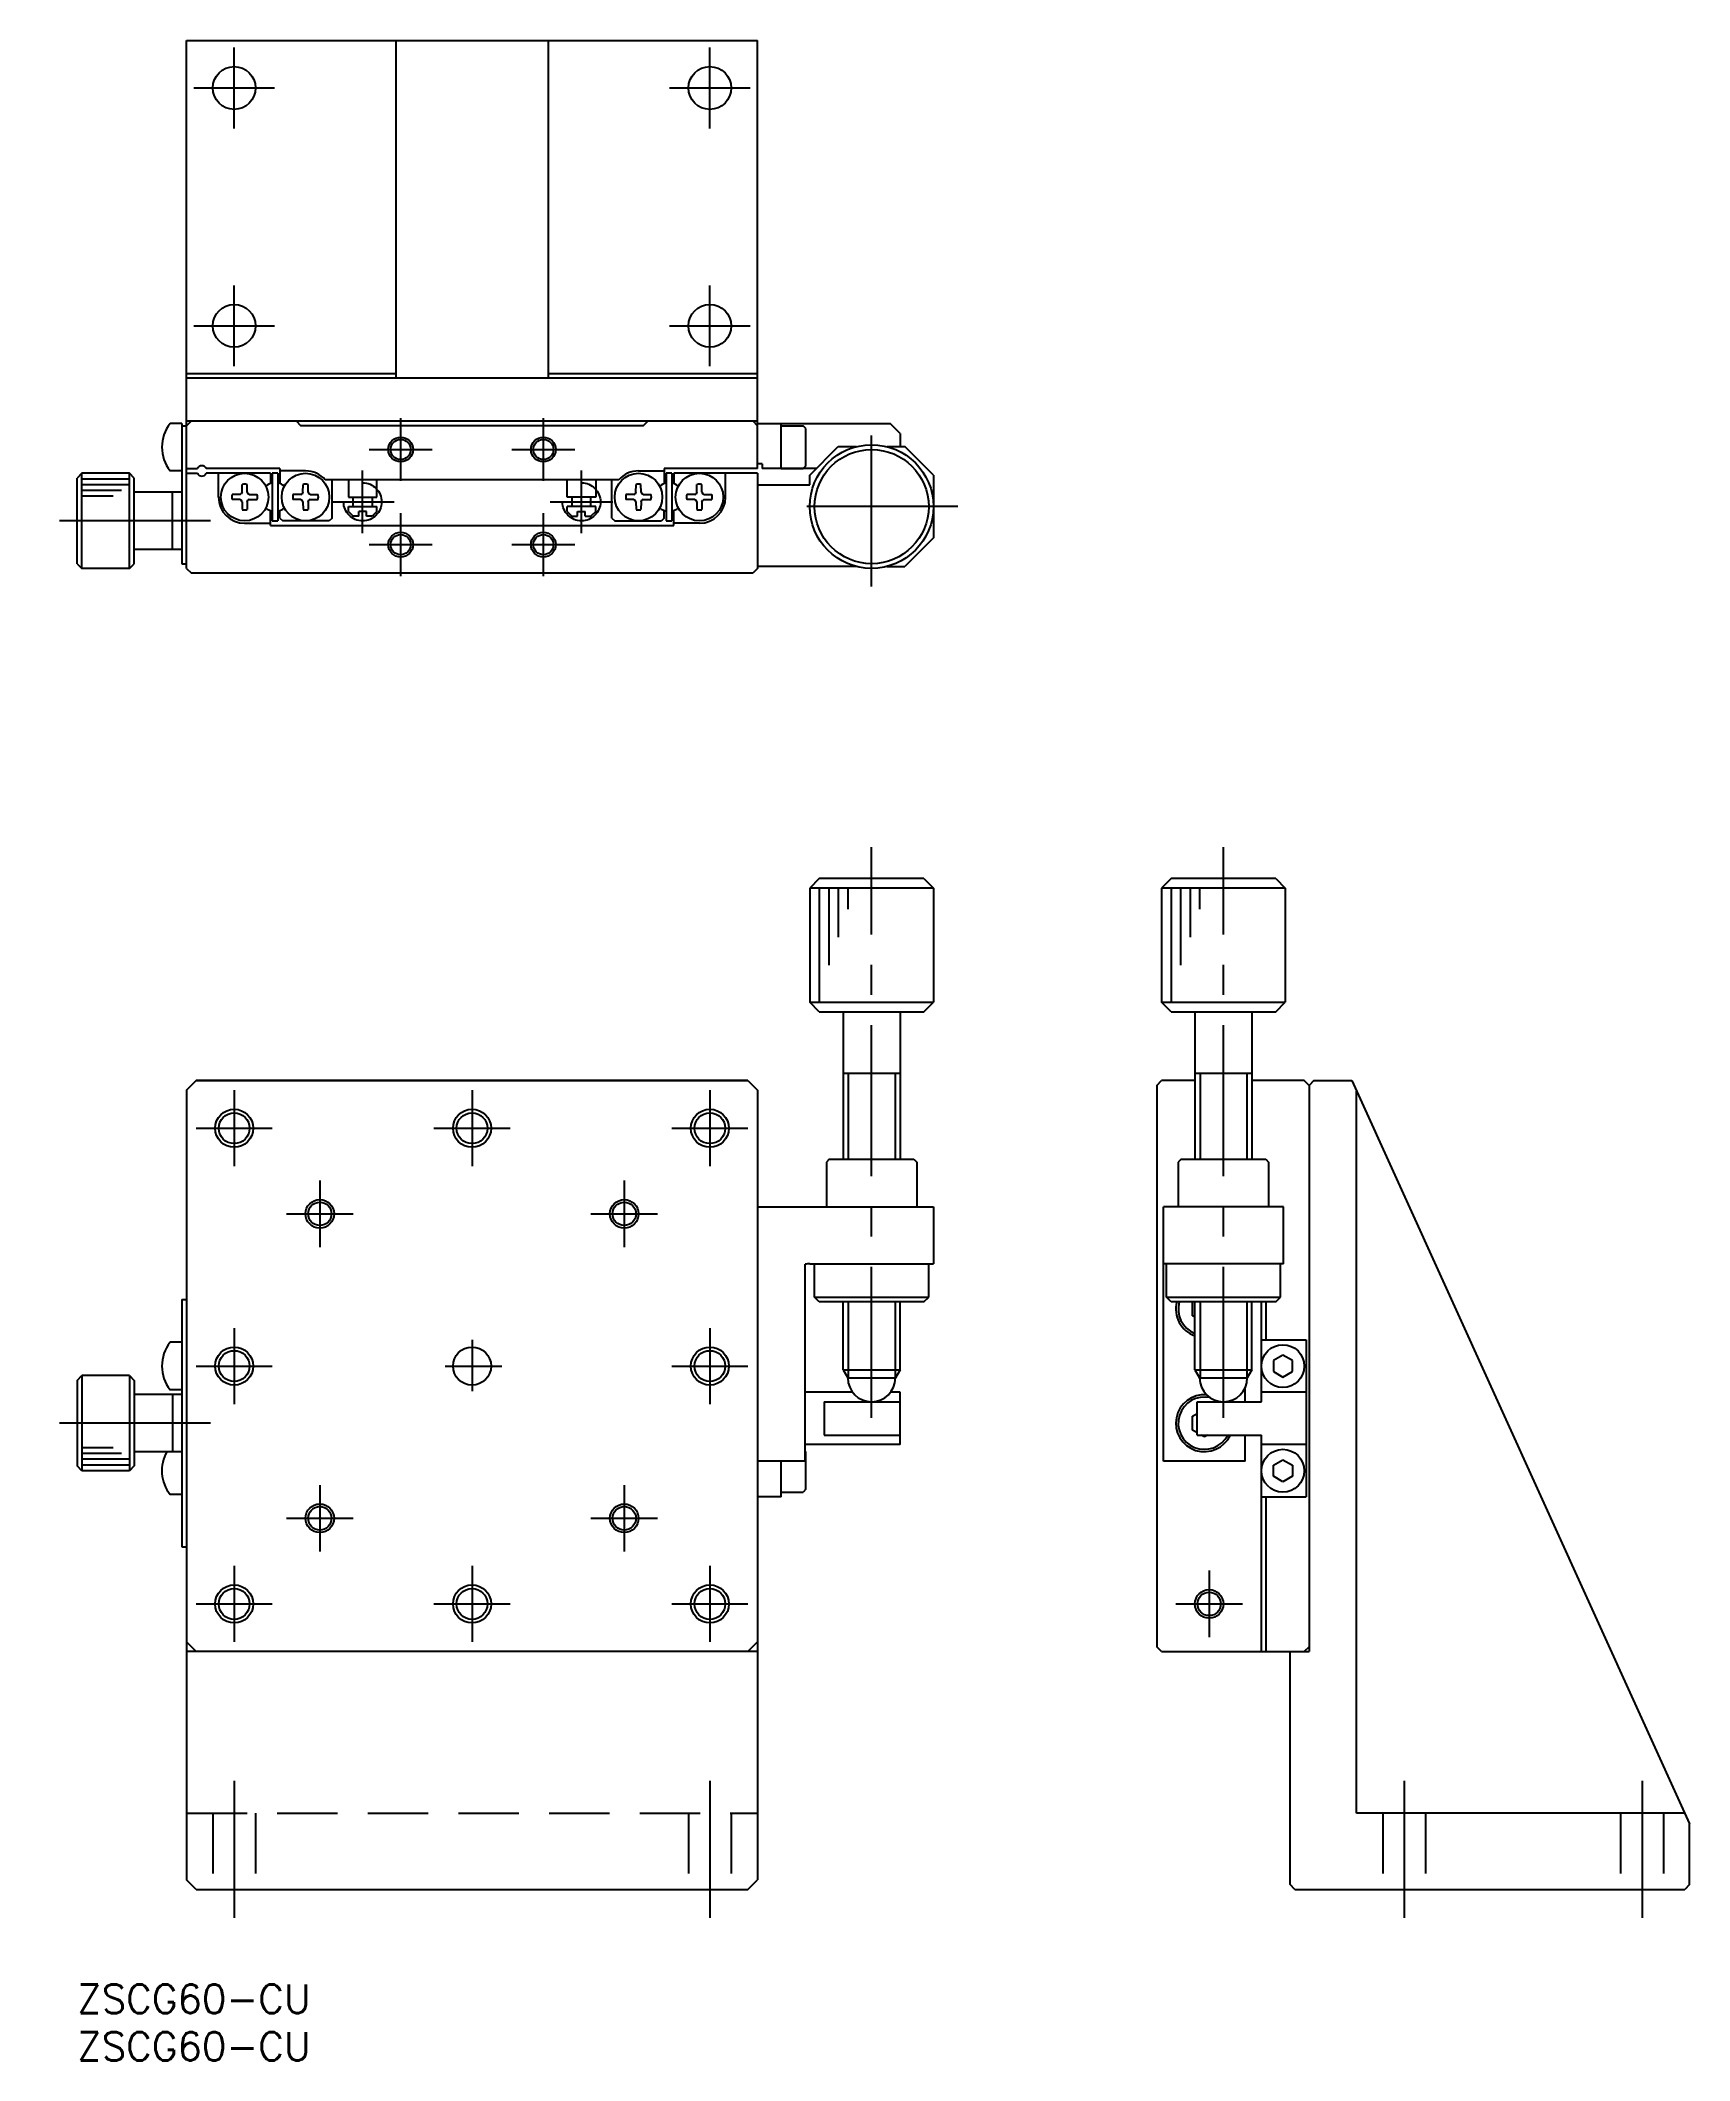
# Model space of a CAD drawing. Extents: x -4 to 169, y -8 to 204.
import ezdxf

# ---------------------------------------------------------------- set-up
doc = ezdxf.new("R2010")
doc.units = 0
doc.header["$LTSCALE"] = 0.5
doc.linetypes.add('CENTER', pattern=[50.8, 31.75, -6.35, 6.35, -6.35])
doc.linetypes.add('DASHED', pattern=[19.05, 12.7, -6.35])
for name, color, linetype in [('MSM_CENTER', 1, 'CENTER'), ('MSM_CONTINUOUS', 7, 'CONTINUOUS'), ('MSM_DASHED', 4, 'DASHED'), ('MSM_NARROW', 5, 'CONTINUOUS'), ('MSM_PART_NUMBER', 7, 'CONTINUOUS')]:
    doc.layers.add(name, color=color, linetype=linetype)
doc.styles.get("Standard").update_dxf_attribs({"font": 'txt.shx', "height": 3, "bigfont": 'bigfont.shx'})

# ---------------------------------------------------------------- blocks, each defined once
blk = doc.blocks.new('*U2')
at = {"layer": 'MSM_PART_NUMBER'}
blk.add_text('ZSCG60-CU', height=3, dxfattribs=at).set_placement((0, -3))
blk = doc.blocks.new('*U3')
at = {"layer": 'MSM_PART_NUMBER'}
blk.add_text('ZSCG60-CU', height=3, dxfattribs=at).set_placement((0, -8))

msp = doc.modelspace()

# ---------------------------------------------------------------- linework, layer by layer
at = {"layer": 'MSM_CENTER'}
for p, q in [((16.5, 195.09), (16.5, 203.59)), ((66.5, 195.09), (66.5, 203.59)), ((12.25, 199.34), (20.75, 199.34)), ((62.25, 199.34), (70.75, 199.34)), ((16.5, 170.09), (16.5, 178.59)), ((66.5, 170.09), (66.5, 178.59)), ((12.25, 174.34), (20.75, 174.34)), ((62.25, 174.34), (70.75, 174.34)), ((34, 158.04), (34, 164.64)), ((49, 158.04), (49, 164.64)), ((83.5, 146.95), (83.5, 163.39)), ((30.7, 161.34), (37.3, 161.34)), ((45.7, 161.34), (52.3, 161.34)), ((30, 152.54), (30, 159.14)), ((53, 152.54), (53, 159.14)), ((26.7, 155.84), (33.3, 155.84)), ((49.7, 155.84), (56.3, 155.84)), ((92.55, 155.34), (75.04, 155.34)), ((14.02, 153.84), (-3.87, 153.84)), ((34, 148.04), (34, 154.64)), ((49, 148.04), (49, 154.64)), ((30.7, 151.34), (37.3, 151.34)), ((45.7, 151.34), (52.3, 151.34)), ((83.5, 59.56), (83.5, 119.56)), ((120.48, 59.56), (120.48, 119.56)), ((16.5, 94), (16.5, 86)), ((41.5, 94), (41.5, 86)), ((66.5, 94), (66.5, 86)), ((12.5, 90), (20.5, 90)), ((37.5, 90), (45.5, 90)), ((62.5, 90), (70.5, 90)), ((25.5, 84.5), (25.5, 77.5)), ((57.5, 84.5), (57.5, 77.5)), ((22, 81), (29, 81)), ((54, 81), (61, 81)), ((16.5, 69), (16.5, 61)), ((66.5, 69), (66.5, 61)), ((41.5, 67.75), (41.5, 62.35)), ((12.5, 65), (20.5, 65)), ((38.68, 65), (44.63, 65)), ((62.5, 65), (70.5, 65)), ((14.02, 59), (-3.87, 59)), ((25.5, 52.5), (25.5, 45.5)), ((57.5, 52.5), (57.5, 45.5)), ((22, 49), (29, 49)), ((54, 49), (61, 49)), ((16.5, 44), (16.5, 36)), ((41.5, 44), (41.5, 36)), ((66.5, 44), (66.5, 36)), ((118.98, 43.5), (118.98, 36.5)), ((12.5, 40), (20.5, 40)), ((37.5, 40), (45.5, 40)), ((62.5, 40), (70.5, 40)), ((115.48, 40), (122.48, 40)), ((16.5, 21.4), (16.5, 7)), ((66.5, 21.4), (66.5, 7)), ((139.48, 21.4), (139.48, 7)), ((164.48, 21.4), (164.48, 7))]:
    msp.add_line(p, q, dxfattribs=at)
at = {"layer": 'MSM_CONTINUOUS'}
for p, q in [((11.5, 204.34), (71.5, 204.34)), ((11.5, 148.84), (11.5, 204.34)), ((33.5, 204.34), (33.5, 168.84)), ((49.5, 204.34), (49.5, 168.84)), ((71.5, 162.34), (71.5, 204.34)), ((11.5, 169.34), (33.5, 169.34)), ((71.5, 168.84), (11.5, 168.84)), ((49.5, 169.34), (71.5, 169.34)), ((11, 164.09), (9.78, 164.09)), ((11, 164.09), (11, 149.34)), ((11, 163.84), (11.5, 163.84)), ((11.5, 164.34), (71.5, 164.34)), ((12, 164.34), (11.5, 163.84)), ((23, 164.34), (23.5, 163.84)), ((59.5, 163.84), (23.5, 163.84)), ((59.5, 163.84), (60, 164.34)), ((71, 164.34), (71.5, 163.84)), ((85.5, 164.04), (71.5, 164.04)), ((71.5, 159.34), (71.5, 164.04)), ((74, 159.34), (74, 164.04)), ((74, 163.84), (76.3, 163.84)), ((76.6, 163.54), (76.3, 163.84)), ((76.6, 159.64), (76.6, 163.54)), ((86.5, 163.04), (85.5, 164.04)), ((77, 158.64), (80, 161.64)), ((80, 161.64), (81.9, 161.64)), ((85.1, 161.64), (87, 161.64)), ((86.5, 163.04), (86.5, 161.64)), ((90, 158.64), (87, 161.64)), ((11.5, 159.34), (12.64, 159.34)), ((21.3, 159.34), (13.56, 159.34)), ((21.3, 159.34), (21.3, 157.75)), ((71.5, 159.34), (61.7, 159.34)), ((61.7, 159.34), (61.7, 157.75)), ((72, 159.84), (71.5, 159.84)), ((72, 159.84), (72, 159.34)), ((77.7, 159.34), (72, 159.34)), ((74, 159.34), (76.3, 159.34)), ((76.6, 159.64), (76.3, 159.34)), ((0.5, 158.84), (0, 158.34)), ((0, 149.34), (0, 158.34)), ((5.5, 158.84), (0.5, 158.84)), ((0.5, 148.84), (0.5, 158.84)), ((6, 158.34), (5.5, 158.84)), ((5.5, 148.84), (5.5, 158.84)), ((6, 149.34), (6, 158.34)), ((11, 159.09), (9.78, 159.09)), ((11.5, 158.84), (12.64, 158.84)), ((20.3, 158.84), (13.56, 158.84)), ((14.85, 156.34), (14.85, 158.84)), ((17.33, 156.84), (17.34, 157.67)), ((17.87, 156.84), (17.86, 157.67)), ((20.3, 158.84), (20.3, 157.75)), ((20.5, 158.84), (20.5, 153.84)), ((21.1, 158.84), (20.5, 158.84)), ((21.1, 158.84), (21.1, 153.84)), ((24, 159.09), (21.3, 159.09)), ((23.73, 156.84), (23.74, 157.67)), ((24.27, 156.84), (24.26, 157.67)), ((56.92, 158.14), (26.08, 158.14)), ((26.8, 154.14), (26.8, 158.14)), ((28.5, 158.14), (28.5, 156.34)), ((31.5, 156.34), (31.5, 158.14)), ((51.5, 156.34), (51.5, 158.14)), ((54.5, 158.14), (54.5, 156.34)), ((56.2, 154.14), (56.2, 158.14)), ((58.73, 156.84), (58.74, 157.67)), ((59, 159.09), (61.7, 159.09)), ((59.27, 156.84), (59.26, 157.67)), ((61.9, 158.84), (61.9, 153.84)), ((62.5, 158.84), (61.9, 158.84)), ((62.5, 158.84), (62.5, 153.84)), ((71.5, 158.84), (62.7, 158.84)), ((62.7, 158.84), (62.7, 157.75)), ((65.13, 156.84), (65.14, 157.67)), ((65.67, 156.84), (65.66, 157.67)), ((68.15, 156.34), (68.15, 158.84)), ((71.5, 158.84), (71.5, 148.84)), ((71.5, 157.64), (77, 157.64)), ((77, 157.64), (77, 158.64)), ((90, 158.64), (90, 152.04)), ((11, 156.84), (6, 156.84)), ((10, 150.84), (10, 156.84)), ((17.12, 156.62), (16.28, 156.6)), ((17.12, 156.07), (16.28, 156.08)), ((17.12, 156.62), (17.25, 156.68)), ((17.12, 156.07), (17.25, 156.01)), ((17.33, 156.84), (17.25, 156.68)), ((17.33, 155.84), (17.25, 156.01)), ((17.33, 155.84), (17.34, 155.02)), ((17.87, 155.84), (17.86, 155.02)), ((17.87, 156.84), (17.95, 156.68)), ((17.87, 155.84), (17.95, 156.01)), ((18.08, 156.62), (17.95, 156.68)), ((18.08, 156.07), (17.95, 156.01)), ((18.08, 156.62), (18.92, 156.6)), ((18.08, 156.07), (18.92, 156.08)), ((23.52, 156.62), (22.68, 156.6)), ((23.52, 156.07), (22.68, 156.08)), ((23.52, 156.62), (23.65, 156.68)), ((23.52, 156.07), (23.65, 156.01)), ((23.73, 156.84), (23.65, 156.68)), ((23.73, 155.84), (23.65, 156.01)), ((23.73, 155.84), (23.74, 155.02)), ((24.27, 155.84), (24.26, 155.02)), ((24.27, 156.84), (24.35, 156.68)), ((24.27, 155.84), (24.35, 156.01)), ((24.48, 156.62), (24.35, 156.68)), ((24.48, 156.07), (24.35, 156.01)), ((24.48, 156.62), (25.32, 156.6)), ((24.48, 156.07), (25.32, 156.08)), ((28.5, 156.34), (31.5, 156.34)), ((28.5, 155.34), (31.5, 155.34)), ((28.5, 154.84), (28.5, 155.34)), ((29, 155.34), (29, 156.34)), ((31, 156.34), (31, 155.34)), ((31.5, 154.84), (31.5, 155.34)), ((54.5, 156.34), (51.5, 156.34)), ((54.5, 155.34), (51.5, 155.34)), ((51.5, 154.84), (51.5, 155.34)), ((52, 156.34), (52, 155.34)), ((54, 155.34), (54, 156.34)), ((54.5, 154.84), (54.5, 155.34)), ((58.52, 156.62), (57.68, 156.6)), ((58.52, 156.07), (57.68, 156.08)), ((58.52, 156.62), (58.65, 156.68)), ((58.52, 156.07), (58.65, 156.01)), ((58.73, 156.84), (58.65, 156.68)), ((58.73, 155.84), (58.65, 156.01)), ((58.73, 155.84), (58.74, 155.02)), ((59.27, 155.84), (59.26, 155.02)), ((59.27, 156.84), (59.35, 156.68)), ((59.27, 155.84), (59.35, 156.01)), ((59.48, 156.62), (59.35, 156.68)), ((59.48, 156.07), (59.35, 156.01)), ((59.48, 156.62), (60.32, 156.6)), ((59.48, 156.07), (60.32, 156.08)), ((64.92, 156.62), (64.08, 156.6)), ((64.92, 156.07), (64.08, 156.08)), ((64.92, 156.62), (65.05, 156.68)), ((64.92, 156.07), (65.05, 156.01)), ((65.13, 156.84), (65.05, 156.68)), ((65.13, 155.84), (65.05, 156.01)), ((65.13, 155.84), (65.14, 155.02)), ((65.67, 155.84), (65.66, 155.02)), ((65.67, 156.84), (65.75, 156.68)), ((65.67, 155.84), (65.75, 156.01)), ((65.88, 156.62), (65.75, 156.68)), ((65.88, 156.07), (65.75, 156.01)), ((65.88, 156.62), (66.72, 156.6)), ((65.88, 156.07), (66.72, 156.08)), ((17.6, 153.59), (20.3, 153.59)), ((20.3, 153.34), (20.3, 154.93)), ((20.3, 153.34), (62.7, 153.34)), ((20.5, 153.84), (21.1, 153.84)), ((21.3, 154.14), (21.3, 154.93)), ((21.3, 154.14), (21.6, 153.84)), ((26.5, 153.84), (21.6, 153.84)), ((26.8, 154.14), (26.5, 153.84)), ((28.5, 154.84), (29, 154.34)), ((29.6, 154.34), (29, 154.34)), ((29.6, 154.34), (29.6, 154.84)), ((30.4, 154.84), (29.6, 154.84)), ((30.4, 154.34), (30.4, 154.84)), ((31, 154.34), (30.4, 154.34)), ((31.5, 154.84), (31, 154.34)), ((51.5, 154.84), (52, 154.34)), ((52, 154.34), (52.6, 154.34)), ((52.6, 154.84), (53.4, 154.84)), ((52.6, 154.34), (52.6, 154.84)), ((53.4, 154.34), (53.4, 154.84)), ((53.4, 154.34), (54, 154.34)), ((54.5, 154.84), (54, 154.34)), ((56.2, 154.14), (56.5, 153.84)), ((56.5, 153.84), (61.4, 153.84)), ((61.7, 154.14), (61.4, 153.84)), ((61.7, 154.14), (61.7, 154.93)), ((61.9, 153.84), (62.5, 153.84)), ((62.7, 153.34), (62.7, 154.93)), ((65.4, 153.59), (62.7, 153.59)), ((11, 150.84), (6, 150.84)), ((90, 152.04), (87, 149.04)), ((0, 149.34), (0.5, 148.84)), ((5.5, 148.84), (0.5, 148.84)), ((5.5, 148.84), (6, 149.34)), ((11, 149.34), (11.5, 149.34)), ((11.5, 148.84), (12, 148.34)), ((71.5, 148.84), (71, 148.34)), ((81.9, 149.04), (71.5, 149.04)), ((85.1, 149.04), (87, 149.04)), ((71, 148.34), (12, 148.34)), ((78, 116.25), (77, 115.25)), ((77, 115.25), (77, 103.25)), ((90, 115.25), (77, 115.25)), ((89, 116.25), (78, 116.25)), ((89, 116.25), (90, 115.25)), ((90, 115.25), (90, 103.25)), ((114.98, 116.25), (113.98, 115.25)), ((126.98, 115.25), (113.98, 115.25)), ((113.98, 115.25), (113.98, 103.25)), ((125.98, 116.25), (114.98, 116.25)), ((125.98, 116.25), (126.98, 115.25)), ((126.98, 115.25), (126.98, 103.25)), ((77, 103.25), (90, 103.25)), ((78, 102.25), (77, 103.25)), ((78, 102.25), (89, 102.25)), ((80.5, 102.25), (80.5, 86.75)), ((86.5, 102.25), (86.5, 86.75)), ((89, 102.25), (90, 103.25)), ((113.98, 103.25), (126.98, 103.25)), ((114.98, 102.25), (113.98, 103.25)), ((114.98, 102.25), (125.98, 102.25)), ((117.48, 102.25), (117.48, 86.75)), ((123.48, 102.25), (123.48, 86.75)), ((125.98, 102.25), (126.98, 103.25)), ((86.5, 95.75), (80.5, 95.75)), ((123.48, 95.75), (117.48, 95.75)), ((11.5, 94), (12.5, 95)), ((12.5, 95), (11.5, 94)), ((11.5, 94), (11.5, 11)), ((70.5, 95), (12.5, 95)), ((12.5, 95), (70.5, 95)), ((70.5, 95), (71.5, 94)), ((70.5, 95), (71.5, 94)), ((71.5, 94), (71.5, 11)), ((71.5, 94), (71.5, 36)), ((113.48, 94.5), (113.98, 95)), ((113.48, 94.5), (113.48, 35.5)), ((117.48, 95), (113.98, 95)), ((128.98, 95), (123.48, 95)), ((128.98, 95), (129.48, 94.5)), ((129.48, 94.5), (128.98, 95)), ((129.98, 95), (129.48, 94.5)), ((129.48, 94.5), (129.48, 35)), ((129.98, 95), (133.98, 95)), ((133.98, 95), (169.48, 16.9)), ((134.48, 18), (134.48, 93.9)), ((79.05, 86.75), (78.75, 86.45)), ((78.75, 86.45), (78.75, 81.75)), ((79.05, 86.75), (87.95, 86.75)), ((87.95, 86.75), (88.25, 86.45)), ((88.25, 86.45), (88.25, 81.75)), ((116.03, 86.75), (115.73, 86.45)), ((115.73, 86.45), (115.73, 81.75)), ((116.03, 86.75), (124.93, 86.75)), ((124.93, 86.75), (125.23, 86.45)), ((125.23, 86.45), (125.23, 81.75)), ((71.5, 81.75), (90, 81.75)), ((90, 81.75), (90, 75.75)), ((114.18, 55), (114.18, 81.75)), ((126.78, 81.75), (114.18, 81.75)), ((126.78, 75.75), (126.78, 81.75)), ((76.5, 55), (76.5, 75.71)), ((77, 75.75), (90, 75.75)), ((77.5, 72.25), (77.5, 75.75)), ((89.5, 72.25), (89.5, 75.75)), ((126.78, 75.75), (114.18, 75.75)), ((114.48, 72.25), (114.48, 75.75)), ((126.48, 72.25), (126.48, 75.75)), ((77.5, 72.25), (89.5, 72.25)), ((78, 71.75), (77.5, 72.25)), ((89, 71.75), (89.5, 72.25)), ((114.48, 72.25), (126.48, 72.25)), ((114.98, 71.75), (114.48, 72.25)), ((125.98, 71.75), (126.48, 72.25)), ((11, 72), (11.5, 72)), ((11, 72), (11, 46)), ((89, 71.75), (78, 71.75)), ((80.5, 64.62), (80.5, 71.75)), ((86.5, 64.62), (86.5, 71.75)), ((125.98, 71.75), (114.98, 71.75)), ((117.23, 71.72), (117.28, 71.75)), ((117.23, 70.28), (117.23, 71.72)), ((117.48, 70.13), (117.23, 70.28)), ((117.48, 64.62), (117.48, 71.75)), ((123.48, 64.62), (123.48, 71.75)), ((124.48, 61.25), (124.48, 71.75)), ((124.98, 67.75), (124.98, 71.75)), ((11, 67.5), (9.78, 67.5)), ((124.48, 67.75), (129.18, 67.75)), ((126.73, 66.15), (125.73, 65.58)), ((127.73, 65.58), (126.73, 66.15)), ((129.18, 67.75), (129.18, 51.25)), ((0, 63.5), (0.5, 64)), ((5.5, 64), (0.5, 64)), ((0.5, 64), (0.5, 54)), ((5.5, 64), (6, 63.5)), ((5.5, 64), (5.5, 54)), ((80.5, 64.62), (86.5, 64.62)), ((80.5, 64.62), (81, 63.75)), ((81, 63.75), (86, 63.75)), ((86.5, 64.62), (86, 63.75)), ((117.48, 64.62), (123.48, 64.62)), ((117.48, 64.62), (117.98, 63.75)), ((117.98, 63.75), (122.98, 63.75)), ((123.48, 64.62), (122.98, 63.75)), ((125.73, 65.58), (125.73, 64.42)), ((125.73, 64.42), (126.73, 63.85)), ((126.73, 63.85), (127.73, 64.42)), ((127.73, 64.42), (127.73, 65.58)), ((0, 63.5), (0, 54.5)), ((6, 63.5), (6, 54.5)), ((11, 62), (6, 62)), ((11, 62.5), (9.78, 62.5)), ((10, 62), (10, 56)), ((81.5, 62.25), (76.5, 62.25)), ((86.5, 62.25), (85.5, 62.25)), ((86.5, 56.75), (86.5, 62.25)), ((122.78, 61.25), (122.78, 62.77)), ((129.18, 62.25), (124.48, 62.25)), ((78.5, 61.25), (86.5, 61.25)), ((78.5, 61.25), (78.5, 57.75)), ((117.23, 59.72), (117.73, 60.01)), ((117.23, 58.28), (117.23, 59.72)), ((117.73, 61.25), (124.48, 61.25)), ((117.73, 57.75), (117.73, 61.25)), ((78.5, 57.75), (86.5, 57.75)), ((117.73, 57.99), (117.23, 58.28)), ((117.73, 57.75), (124.48, 57.75)), ((118.48, 57.56), (118.14, 57.75)), ((118.81, 57.75), (118.48, 57.56)), ((122.78, 55), (122.78, 57.75)), ((124.48, 35), (124.48, 57.75)), ((11, 56), (6, 56)), ((86.5, 56.75), (76.5, 56.75)), ((76.5, 56.05), (76.6, 55.95)), ((76.6, 52.05), (76.6, 55.95)), ((129.18, 56.75), (124.48, 56.75)), ((0.5, 54), (0, 54.5)), ((5.5, 54), (0.5, 54)), ((6, 54.5), (5.5, 54)), ((76.5, 55), (71.5, 55)), ((74, 51.25), (74, 55)), ((122.78, 55), (114.18, 55)), ((125.73, 54.58), (126.73, 55.15)), ((125.73, 53.42), (125.73, 54.58)), ((126.73, 52.85), (125.73, 53.42)), ((126.73, 55.15), (127.73, 54.58)), ((127.73, 53.42), (126.73, 52.85)), ((127.73, 54.58), (127.73, 53.42)), ((11, 51.5), (9.78, 51.5)), ((74, 51.25), (71.5, 51.25)), ((74, 51.75), (76.3, 51.75)), ((76.6, 52.05), (76.3, 51.75)), ((124.48, 51.25), (129.18, 51.25)), ((124.98, 35), (124.98, 51.25)), ((11, 46), (11.5, 46)), ((11.5, 36), (12.5, 35)), ((71.5, 35), (11.5, 35)), ((70.5, 35), (71.5, 36)), ((113.98, 35), (113.48, 35.5)), ((113.98, 35), (129.48, 35)), ((127.48, 10.5), (127.48, 35)), ((129.48, 35.5), (128.98, 35)), ((129.48, 35.5), (128.98, 35)), ((168.98, 18), (134.48, 18)), ((169.48, 10.5), (169.48, 16.9)), ((12.5, 10), (11.5, 11)), ((70.5, 10), (71.5, 11)), ((12.5, 10), (70.5, 10)), ((127.98, 10), (127.48, 10.5)), ((127.98, 10), (168.98, 10)), ((169.48, 10.5), (168.98, 10))]:
    msp.add_line(p, q, dxfattribs=at)
for centre, radius in [((16.5, 199.34), 2.25), ((66.5, 199.34), 2.25), ((16.5, 174.34), 2.25), ((66.5, 174.34), 2.25), ((34, 161.34), 1.06), ((49, 161.34), 1.06), ((83.5, 155.34), 6.5), ((83.5, 155.34), 6), ((17.6, 156.34), 2.5), ((24, 156.34), 2.5), ((59, 156.34), 2.5), ((65.4, 156.34), 2.5), ((34, 151.34), 1.06), ((49, 151.34), 1.06), ((16.5, 90), 1.62), ((41.5, 90), 1.62), ((66.5, 90), 1.62), ((25.5, 81), 1.23), ((57.5, 81), 1.23), ((16.5, 65), 1.62), ((41.5, 65), 2), ((66.5, 65), 1.62), ((126.73, 65), 2.25), ((126.73, 54), 2.25), ((25.5, 49), 1.23), ((57.5, 49), 1.23), ((16.5, 40), 1.62), ((41.5, 40), 1.62), ((66.5, 40), 1.62), ((118.98, 40), 1.23)]:
    msp.add_circle(centre, radius, dxfattribs=at)
for centre, radius, start, end in [((12.9, 161.59), 4, 141.3178, 218.6822), ((13.1, 159.14), 0.5, 23.5782, 156.4218), ((13.1, 159.04), 0.5, 203.5782, 336.4218), ((17.6, 156.34), 1.35, 78.8959, 101.1041), ((20.8, 156.34), 1.5, 101.537, 130.5416), ((20.8, 156.34), 1.5, 49.4584, 78.463), ((24, 156.34), 1.35, 78.8959, 101.1041), ((24, 156.34), 2.75, 40.8851, 90), ((59, 156.34), 2.75, 90, 139.1149), ((59, 156.34), 1.35, 78.8959, 101.1041), ((62.2, 156.34), 1.5, 101.537, 130.5416), ((62.2, 156.34), 1.5, 49.4584, 78.463), ((65.4, 156.34), 1.35, 78.8959, 101.1041), ((17.6, 156.34), 2.75, 180, 270), ((17.6, 156.34), 1.35, 168.8959, 191.1041), ((17.6, 156.34), 1.35, 258.8959, 281.1041), ((17.6, 156.34), 1.35, 348.8959, 11.1041), ((20.8, 156.34), 1.5, 229.4584, 258.463), ((20.8, 156.34), 1.5, 281.5369, 310.5416), ((24, 156.34), 1.35, 168.8959, 191.1041), ((24, 156.34), 1.35, 258.8959, 281.1041), ((24, 156.34), 1.35, 348.8959, 11.1041), ((59, 156.34), 1.35, 168.8959, 191.1041), ((59, 156.34), 1.35, 258.8959, 281.1041), ((59, 156.34), 1.35, 348.8959, 11.1041), ((62.2, 156.34), 1.5, 229.4584, 258.463), ((62.2, 156.34), 1.5, 281.5369, 310.5416), ((65.4, 156.34), 1.35, 168.8959, 191.1041), ((65.4, 156.34), 1.35, 258.8959, 281.1041), ((65.4, 156.34), 2.75, 270, 0), ((65.4, 156.34), 1.35, 348.8959, 11.1041), ((77, 72.75), 3, 90, 99.5941), ((118.48, 71), 3, 165.5225, 250.5288), ((12.9, 65), 4, 141.3178, 218.6822), ((83.5, 63.75), 2.5, 180, 0), ((120.48, 63.75), 2.5, 180, 0), ((118.48, 59), 3, 85.7409, 335.3756), ((12.9, 54), 4, 150, 218.6822)]:
    msp.add_arc(centre, radius, start, end, dxfattribs=at)
at = {"layer": 'MSM_CONTINUOUS', "linetype": 'CONTINUOUS'}
for centre, start, end in [((118.48, 71), 164.1734, 248.6763), ((118.48, 59), 77.6297, 332.9642)]:
    msp.add_arc(centre, 2.75, start, end, dxfattribs=at)
at = {"layer": 'MSM_DASHED'}
for p, q in [((11.5, 18), (71.5, 18)), ((14.25, 18), (14.25, 10)), ((18.75, 18), (18.75, 10)), ((64.25, 18), (64.25, 10)), ((68.75, 18), (68.75, 10)), ((137.23, 18), (137.23, 10)), ((141.73, 18), (141.73, 10)), ((162.23, 18), (162.23, 10)), ((166.73, 18), (166.73, 10))]:
    msp.add_line(p, q, dxfattribs=at)
for centre in [(30, 155.84), (53, 155.84)]:
    msp.add_circle(centre, 2, dxfattribs=at)
at = {"layer": 'MSM_NARROW'}
for p, q in [((5.5, 158.24), (0.5, 158.24)), ((5.5, 157.64), (0.5, 157.64)), ((4.64, 157.04), (0.5, 157.04)), ((3.77, 156.44), (0.5, 156.44)), ((78, 115.25), (78, 103.25)), ((79, 115.25), (79, 107.13)), ((80, 115.25), (80, 110.08)), ((81, 115.25), (81, 113.02)), ((114.98, 115.25), (114.98, 103.25)), ((115.98, 115.25), (115.98, 107.13)), ((116.98, 115.25), (116.98, 110.08)), ((117.98, 115.25), (117.98, 113.02)), ((81.04, 95.75), (81.04, 86.75)), ((85.96, 95.75), (85.96, 86.75)), ((118.02, 95.75), (118.02, 86.75)), ((122.94, 95.75), (122.94, 86.75)), ((81.04, 71.75), (81.04, 63.75)), ((85.96, 71.75), (85.96, 63.75)), ((118.02, 71.75), (118.02, 63.75)), ((122.94, 71.75), (122.94, 63.75)), ((3.77, 56.4), (0.5, 56.4)), ((4.64, 55.8), (0.5, 55.8)), ((5.5, 55.2), (0.5, 55.2)), ((5.5, 54.6), (0.5, 54.6))]:
    msp.add_line(p, q, dxfattribs=at)
for centre, radius in [((34, 161.34), 1.3), ((49, 161.34), 1.3), ((34, 151.34), 1.3), ((49, 151.34), 1.3), ((16.5, 90), 2), ((41.5, 90), 2), ((66.5, 90), 2), ((25.5, 81), 1.5), ((57.5, 81), 1.5), ((16.5, 65), 2), ((66.5, 65), 2), ((25.5, 49), 1.5), ((57.5, 49), 1.5), ((16.5, 40), 2), ((41.5, 40), 2), ((66.5, 40), 2), ((118.98, 40), 1.5)]:
    msp.add_circle(centre, radius, dxfattribs=at)

# ---------------------------------------------------------------- block references
at = {"layer": 'MSM_CONTINUOUS'}
for name in ['*U2', '*U3']:
    msp.add_blockref(name, (0, 0), dxfattribs=at)

doc.saveas('drawing.dxf')
